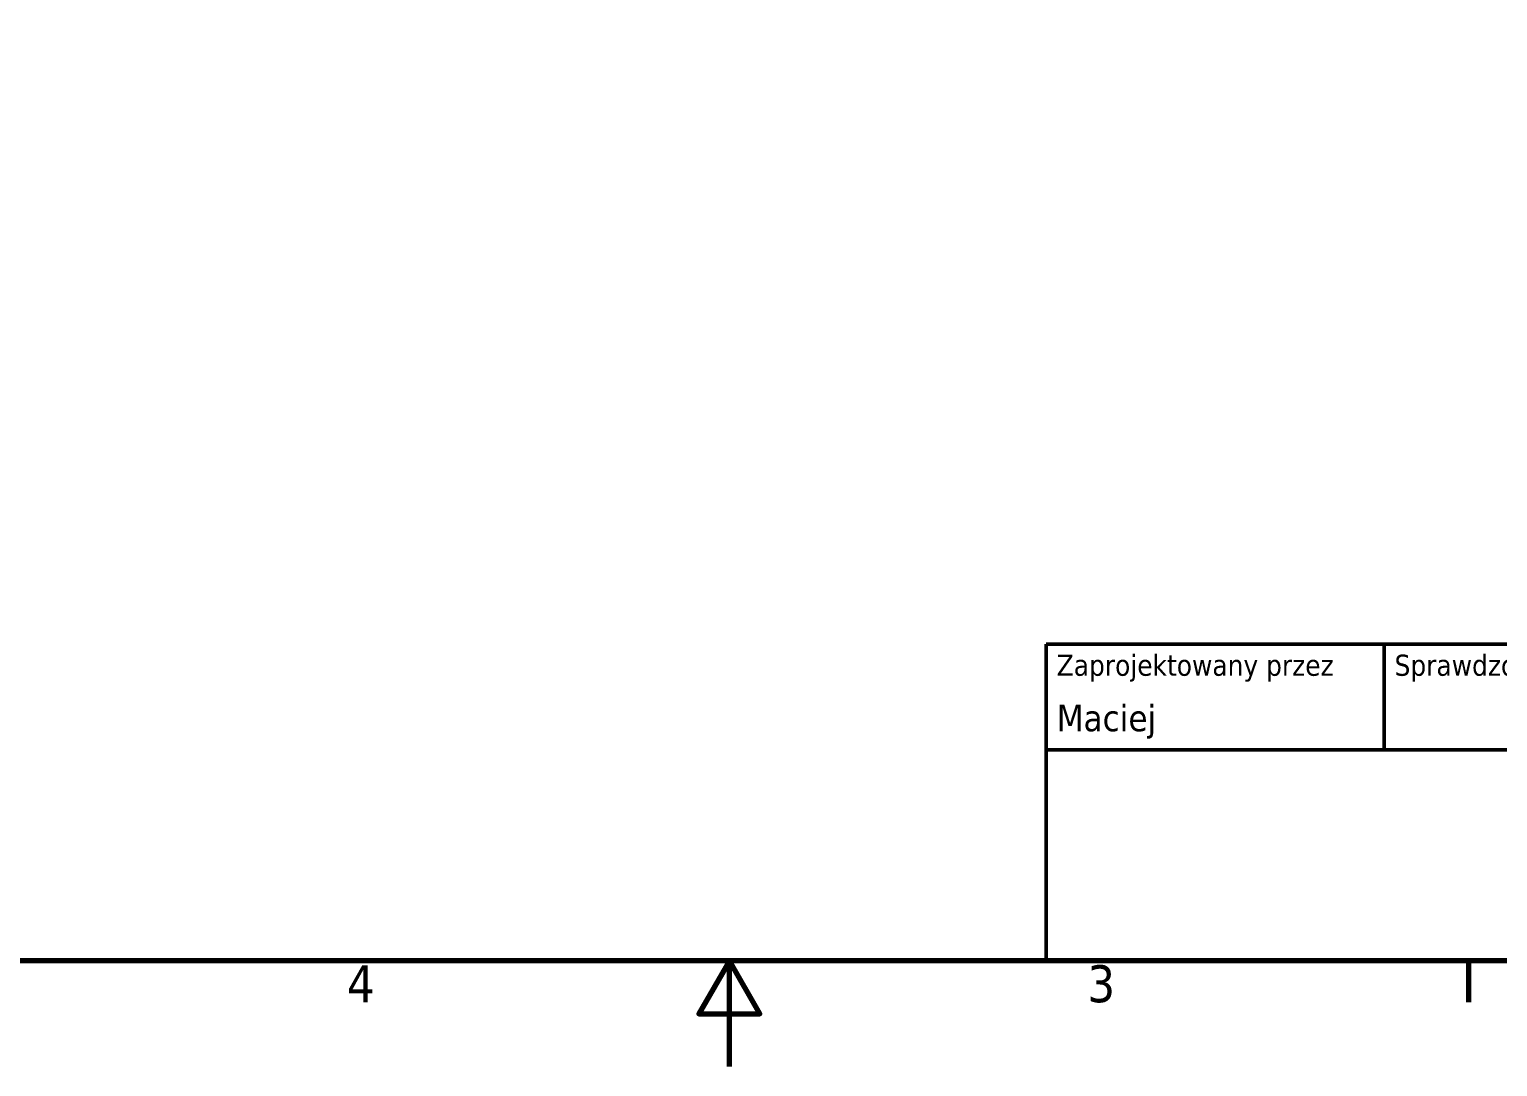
# Model space of a CAD drawing. Header units: millimetres. Extents: x 0 to 6720, y 0 to 4752.
# Drawn here: x 2299 to 4524, y 0 to 1571 of the extents above; entities that cross this region are included whole.
import ezdxf
from ezdxf.enums import TextEntityAlignment as Align

# ---------------------------------------------------------------- set-up
doc = ezdxf.new("R2010")
doc.units = ezdxf.units.MM
doc.header["$LTSCALE"] = 16
doc.layers.add('Obramowanie (ISO)', color=7, linetype='Continuous', lineweight=70)
doc.layers.add('Tytuł (ISO)', color=7, linetype='Continuous', lineweight=50)
doc.styles.add('Styl tekstu39', font='tahoma.ttf')
doc.styles.add('Styl tekstu41', font='tahoma.ttf')
doc.styles.add('Tekst notatki (ISO)', font='tahoma.ttf')

# ---------------------------------------------------------------- blocks, each defined once
blk = doc.blocks.new('Ramki Ramka domyślna')
at = {"layer": 'Obramowanie (ISO)'}
blk.add_line((280, 10), (280, 6.1), dxfattribs=at)
at = {"layer": 'Obramowanie (ISO)', "flags": 128}
for points in [[(10, 10), (10, 287), (410, 287), (410, 10), (10, 10)], [(210, 0), (210, 10), (207.11, 5), (212.89, 5), (210, 10)]]:
    blk.add_lwpolyline(points, dxfattribs=at)
at = {"layer": 'Obramowanie (ISO)', "char_height": 3.5, "attachment_point": 7, "style": 'Tekst notatki (ISO)'}
for s, insert in [('4', (173.78, 6.1)), ('3', (243.91, 6.03))]:
    blk.add_mtext(s, dxfattribs=dict(at, insert=insert))
blk = doc.blocks.new('Tabelki rysunkowe ISO')
at = {"layer": 'Tytuł (ISO)'}
for p, q in [((270.07, 130), (100.07, 130)), ((100.07, 130), (100.07, 100)), ((132.07, 120), (132.07, 130)), ((100.07, 120), (270.07, 120)), ((100.07, 100), (270.07, 100))]:
    blk.add_line(p, q, dxfattribs=at)
at = {"layer": 'Tytuł (ISO)', "style": 'Styl tekstu41'}
for s, p in [('Zaprojektowany przez', (101.07, 129)), ('Sprawdzony przez', (133.07, 129))]:
    blk.add_text(s, height=2, dxfattribs=at).set_placement(p, align=Align.TOP_LEFT)
at = {"layer": 'Tytuł (ISO)', "style": 'Styl tekstu39'}
for tag, p in [('REDAGOWANIE', (101.07, 121)), ('SPRAWDZONE_PRZEZ', (133.07, 121)), ('KONSTRUKCJA_ZATWIERDZONA_PRZEZ', (158.07, 121)), ('DATA_UTWORZENIA', (221.07, 121))]:
    blk.add_attdef(tag, text='', height=2.5, dxfattribs=at).set_placement(p, align=Align.BOTTOM_LEFT)
blk.add_attdef('DATA_ZATWIERDZENIA_KONSTRUKCJI', text='', height=2.5, dxfattribs=at).set_placement((196.07, 121), align=Align.BOTTOM_RIGHT)
at = {"layer": 'Tytuł (ISO)', "style": 'Tekst notatki (ISO)'}
for tag, p in [('TYTUŁ', (222.57, 115)), ('NUMER_WERSJI', (242.57, 103.5))]:
    blk.add_attdef(tag, text='', height=3.5, dxfattribs=at).set_placement(p, align=Align.MIDDLE_CENTER)
at = {"layer": 'Tytuł (ISO)', "lineweight": 30, "flags": 104}
blk.add_attdef('FIRMA', text='', height=3.5, dxfattribs=at).set_placement((137.41, 109.96), align=Align.MIDDLE_CENTER)
at = {"layer": 'Tytuł (ISO)', "style": 'Tekst notatki (ISO)'}
blk.add_attdef('NUMER_CZĘŚCI', text='', height=3.5, dxfattribs=at).set_placement((176.07, 105), align=Align.MIDDLE_LEFT)

msp = doc.modelspace()

# ---------------------------------------------------------------- block references
at = {"xscale": 16, "yscale": 16, "zscale": 16}
msp.add_blockref('Ramki Ramka domyślna', (0, 0), dxfattribs=at)
ref = msp.add_blockref('Tabelki rysunkowe ISO', (2238.9, -1440), dxfattribs=dict(xscale=16, yscale=16, zscale=16))
ref.add_attrib('REDAGOWANIE', 'Maciej', dxfattribs={"layer": 'Tytuł (ISO)', "height": 40, "style": 'Styl tekstu39'}).set_placement((3856, 496), align=Align.BOTTOM_LEFT)

doc.saveas('drawing.dxf')
